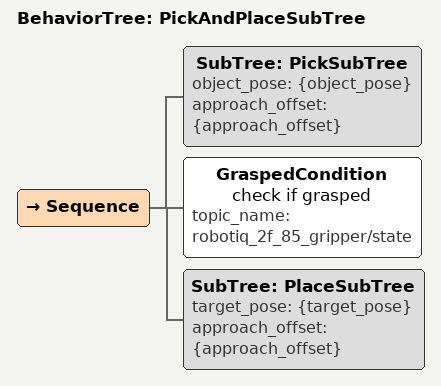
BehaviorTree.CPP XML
<root>
    <BehaviorTree ID="PickAndPlaceSubTree">
        <Sequence>
            <SubTree ID="PickSubTree"   object_pose="{object_pose}"
                                        approach_offset="{approach_offset}"/>
            <GraspedCondition
                name="check if grasped"
                topic_name="robotiq_2f_85_gripper/state"
            />
            <SubTree ID="PlaceSubTree"  target_pose="{target_pose}"
                                        approach_offset="{approach_offset}"/>/>
        </Sequence>
    </BehaviorTree>
</root>
